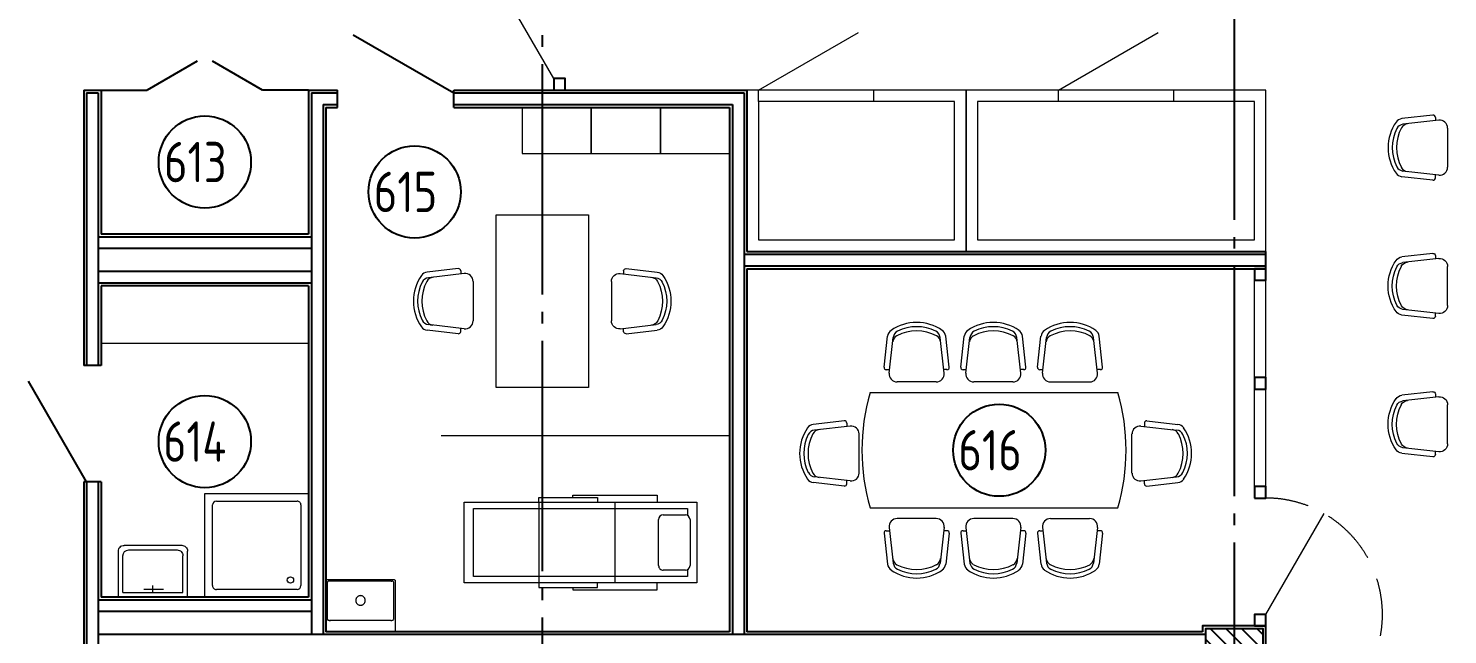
# Model space of a CAD drawing. Header units: millimetres. Extents: x -4830 to 49130, y -6610 to 29660.
# Drawn here: x 7545 to 19850, y 17200 to 22460 of the extents above; entities that cross this region are included whole.
import ezdxf

# ---------------------------------------------------------------- set-up
doc = ezdxf.new("R2010")
doc.units = ezdxf.units.MM
doc.linetypes.add('ГОСТ 2.303 4', pattern=[7, 5, -2, 0])
doc.linetypes.add('ГОСТ 2.303 5', pattern=[24, 20, -1.5, 1, -1.5])
doc.layers.add('Оборудование', color=5, linetype='Continuous', lineweight=18)
doc.layers.add('оси', color=40, linetype='Continuous')
doc.layers.add('текст', color=82, linetype='Continuous')
doc.styles.add('ГОСТ 2.304', font='CS_Gost2304.shx')
doc.linetypes.add('зигзаг', pattern='A,0.00254,-5.08,[131,ltypeshp.shx,S=5.08,R=0,X=-5.08,Y=0],-10.16,[131,ltypeshp.shx,S=5.08,R=180,X=5.08,Y=0],-5.08', length=20.32254)

# ---------------------------------------------------------------- blocks, each defined once
blk = doc.blocks.new('поддон1')
at = {"layer": 'Оборудование'}
for p, q in [((67, 100), (67, 800)), ((100, 833), (800, 833)), ((833, 800), (833, 100)), ((800, 67), (100, 67))]:
    blk.add_line(p, q, dxfattribs=at)
blk.add_lwpolyline([(900, 900), (900, 0), (0, 0), (0, 900)], close=True, dxfattribs=at)
blk.add_circle((149, 158), 27.5, dxfattribs=at)
for centre, start, end in [((100, 800), 90, 180), ((800, 800), 0, 90), ((100, 100), 180, 270), ((800, 100), 270, 0)]:
    blk.add_arc(centre, 33.3, start, end, dxfattribs=at)
blk = doc.blocks.new('мойка')
at = {"layer": 'Оборудование', "lineweight": 18}
for p, q in [((-450, 250), (-450, -250)), ((0, 300), (-399, 300)), ((-40, 260), (-360, 260)), ((-40, 260), (-40, -260)), ((0, 300), (0, -300)), ((-410, 210), (-410, -210)), ((-69, 78), (-69, -91)), ((-40, 0), (-100, 0)), ((0, -300), (-400, -300)), ((-40, -260), (-360, -260))]:
    blk.add_line(p, q, dxfattribs=at)
for centre, radius, start, end in [((-400, 250), 49.7, 88.3906, 180.554), ((-360, 210), 50, 90.0248, 180.0248), ((-360, -210), 49.8, 179.9125, 270.2958), ((-400, -250), 50, 180.0248, 270.0248)]:
    blk.add_arc(centre, radius, start, end, dxfattribs=at)
blk = doc.blocks.new('Sanitary_Basins_Gala_ALBUS-Over-counter-Wash-basin-60x45-cm - ALBUS Over counter Wash basin 60x45 cm_-V44-План на отм _4_200')
at = {"layer": 'Оборудование'}
for p, q in [((-302, -218), (-302, 226)), ((-285, 124), (-288, 121)), ((-282, 125), (-285, 124)), ((-277, 126), (-282, 125)), ((-273, 127), (-277, 126)), ((-263, 127), (-273, 127)), ((-263, 127), (264, 127)), ((269, 127), (259, 127)), ((274, 126), (269, 127)), ((278, 125), (274, 126)), ((282, 124), (278, 125)), ((285, 121), (282, 124)), ((298, -218), (298, 226)), ((-290, 117), (-291, 113)), ((-291, 113), (-291, -199)), ((-288, 121), (-290, 117)), ((286, 117), (285, 121)), ((287, 113), (286, 117)), ((287, -199), (287, 113)), ((-42, -35), (-43, -39)), ((-43, -39), (-43, -42)), ((-43, -42), (-43, -46)), ((-43, -46), (-43, -50)), ((-43, -50), (-43, -54)), ((-43, -54), (-42, -58)), ((-40, -31), (-42, -35)), ((-42, -58), (-40, -61)), ((-39, -27), (-40, -31)), ((-40, -61), (-39, -65)), ((-37, -23), (-39, -27)), ((-39, -65), (-37, -69)), ((-34, -20), (-37, -23)), ((-37, -69), (-34, -72)), ((-31, -17), (-34, -20)), ((-34, -72), (-31, -75)), ((-28, -14), (-31, -17)), ((-31, -75), (-28, -78)), ((-25, -11), (-28, -14)), ((-28, -78), (-25, -81)), ((-21, -9), (-25, -11)), ((-25, -81), (-21, -83)), ((-17, -8), (-21, -9)), ((-21, -83), (-17, -85)), ((-13, -6), (-17, -8)), ((-17, -85), (-13, -86)), ((-9, -5), (-13, -6)), ((-13, -86), (-9, -87)), ((-6, -5), (-9, -5)), ((-9, -87), (-6, -87)), ((-2, -5), (-6, -5)), ((-6, -87), (-2, -88)), ((2, -5), (-2, -5)), ((-2, -88), (2, -87)), ((6, -5), (2, -5)), ((2, -87), (6, -87)), ((10, -6), (6, -5)), ((6, -87), (10, -86)), ((13, -8), (10, -6)), ((10, -86), (13, -85)), ((17, -9), (13, -8)), ((13, -85), (17, -83)), ((21, -11), (17, -9)), ((17, -83), (21, -81)), ((24, -14), (21, -11)), ((21, -81), (24, -78)), ((27, -17), (24, -14)), ((24, -78), (27, -75)), ((30, -20), (27, -17)), ((27, -75), (30, -72)), ((33, -23), (30, -20)), ((30, -72), (33, -69)), ((35, -27), (33, -23)), ((33, -69), (35, -65)), ((37, -31), (35, -27)), ((35, -65), (37, -61)), ((38, -35), (37, -31)), ((37, -61), (38, -58)), ((39, -39), (38, -35)), ((38, -58), (39, -54)), ((39, -42), (39, -39)), ((40, -46), (39, -42)), ((39, -50), (40, -46)), ((39, -54), (39, -50)), ((-302, -219), (-302, -218)), ((-301, -220), (-302, -219)), ((-301, -221), (-301, -220)), ((-300, -222), (-301, -221)), ((-299, -223), (-300, -222)), ((-298, -224), (-299, -223)), ((-297, -224), (-298, -224)), ((-296, -224), (-297, -224)), ((-296, -224), (292, -224)), ((-291, -199), (-290, -203)), ((-290, -203), (-288, -207)), ((-288, -207), (-285, -210)), ((-285, -210), (-281, -212)), ((-281, -212), (-277, -213)), ((-277, -213), (-273, -213)), ((-268, -214), (-273, -213)), ((-268, -214), (264, -214)), ((264, -214), (269, -213)), ((269, -213), (273, -213)), ((273, -213), (275, -212)), ((275, -212), (278, -212)), ((278, -212), (281, -210)), ((281, -210), (284, -207)), ((284, -207), (286, -205)), ((286, -203), (287, -201)), ((286, -205), (286, -203)), ((287, -201), (287, -199)), ((292, -224), (293, -224)), ((293, -224), (294, -224)), ((294, -224), (295, -223)), ((295, -223), (296, -222)), ((296, -222), (297, -221)), ((297, -221), (298, -220)), ((298, -219), (298, -218)), ((298, -220), (298, -219))]:
    blk.add_line(p, q, dxfattribs=at)
at = {"layer": 'Оборудование', "ltscale": 100}
blk.add_line((-302, 226), (298, 226), dxfattribs=at)
blk = doc.blocks.new('СК116 2015х820')
at = {"layer": 'Оборудование'}
for p, q in [((-700, 0), (-700, 2017)), ((-700, 2017), (0, 2017)), ((0, 2017), (0, 0)), ((-645, 80), (-645, 1937)), ((-645, 1937), (-585, 1937)), ((-590, 1726), (-590, 1918)), ((-550, 1958), (-150, 1958)), ((-115, 1937), (-55, 1937)), ((-110, 1918), (-110, 1726)), ((-55, 1937), (-55, 80)), ((-760, 942), (-760, 1672)), ((-760, 1672), (-700, 1672)), ((-150, 1686), (-550, 1686)), ((60, 1672), (0, 1672)), ((60, 942), (60, 1672)), ((-700, 1307), (0, 1307)), ((-740, 648), (-740, 1155)), ((-740, 1155), (-700, 1155)), ((40, 1155), (0, 1155)), ((40, 648), (40, 1155)), ((-740, 942), (-760, 942)), ((40, 942), (60, 942)), ((-700, 648), (-740, 648)), ((-700, 648), (0, 648)), ((0, 648), (40, 648)), ((0, 0), (-700, 0)), ((-55, 80), (-645, 80))]:
    blk.add_line(p, q, dxfattribs=at)
for centre, start, end in [((-550, 1918), 90, 180), ((-150, 1918), 0, 90), ((-550, 1726), 180, 270), ((-150, 1726), 270, 0)]:
    blk.add_arc(centre, 40, start, end, dxfattribs=at)
blk = doc.blocks.new('кресло 1')
at = {"layer": 'Оборудование'}
for p, q in [((-283, 128), (-252, 398)), ((-239, 77), (-203, 387)), ((239, 77), (203, 387)), ((283, 128), (252, 398)), ((-263, 106), (-235, 106)), ((170, 0), (-170, 0)), ((263, 106), (235, 106))]:
    blk.add_line(p, q, dxfattribs=at)
for centre, radius, start, end in [((0, 123), 393, 55.5244, 124.4756), ((-183, 390), 69.3, 124.4756, 173.4869), ((-139, 340), 69.3, 117.6297, 173.4078), ((-134, 379), 69.3, 116.6486, 173.4078), ((0, 75), 368, 62.2582, 117.6297), ((0, 112), 368, 63.228, 116.6486), ((134, 379), 69.3, 6.5131, 63.228), ((139, 339), 69.3, 6.5131, 62.2582), ((183, 390), 69.3, 6.5131, 55.5244), ((-263, 126), 19.8, 173.4869, 270), ((263, 126), 19.8, 270, 6.5131), ((-170, 69), 69.3, 173.4078, 270), ((170, 69), 69.3, 270, 6.5131)]:
    blk.add_arc(centre, radius, start, end, dxfattribs=at)
blk = doc.blocks.new('стол на 8 чел.')
at = {"layer": 'Оборудование'}
for p, q in [((120, 221), (151, 490)), ((164, 170), (200, 479)), ((642, 169), (606, 479)), ((686, 221), (655, 490)), ((785, 221), (816, 490)), ((829, 170), (865, 479)), ((1307, 169), (1271, 479)), ((1351, 221), (1320, 490)), ((1450, 221), (1481, 490)), ((1494, 169), (1529, 479)), ((1971, 170), (1936, 479)), ((2015, 221), (1985, 490)), ((140, 199), (168, 199)), ((666, 199), (638, 199)), ((805, 199), (832, 199)), ((1331, 199), (1303, 199)), ((1470, 199), (1497, 199)), ((1996, 199), (1968, 199)), ((0, 0), (2146, 0)), ((573, 92), (233, 92)), ((1238, 92), (898, 92)), ((1563, 92), (1903, 92)), ((-224, -246), (-493, -276)), ((2399, -246), (2668, -276)), ((-173, -290), (-483, -325)), ((-202, -265), (-202, -293)), ((-96, -698), (-96, -359)), ((2270, -698), (2270, -359)), ((2348, -290), (2657, -325)), ((2377, -265), (2377, -293)), ((-173, -767), (-482, -732)), ((2348, -767), (2657, -732)), ((-224, -811), (-493, -780)), ((-202, -791), (-202, -764)), ((2377, -791), (2377, -764)), ((2399, -811), (2668, -780)), ((0, -1000), (2146, -1000)), ((573, -1092), (233, -1092)), ((1238, -1092), (898, -1092)), ((1563, -1092), (1903, -1092)), ((120, -1221), (151, -1490)), ((140, -1199), (168, -1199)), ((164, -1170), (200, -1479)), ((642, -1169), (606, -1479)), ((666, -1199), (638, -1199)), ((686, -1221), (655, -1490)), ((785, -1221), (816, -1490)), ((805, -1199), (832, -1199)), ((829, -1170), (865, -1479)), ((1307, -1169), (1271, -1479)), ((1331, -1199), (1303, -1199)), ((1351, -1221), (1320, -1490)), ((1450, -1221), (1481, -1490)), ((1470, -1199), (1497, -1199)), ((1494, -1169), (1529, -1479)), ((1971, -1170), (1936, -1479)), ((1996, -1199), (1968, -1199)), ((2015, -1221), (1985, -1490))]:
    blk.add_line(p, q, dxfattribs=at)
for centre, radius, start, end in [((220, 482), 69.3, 124.4756, 173.4869), ((403, 216), 393, 55.5244, 124.4756), ((264, 432), 69.3, 117.6297, 173.4078), ((269, 471), 69.3, 116.6486, 173.4078), ((403, 167), 368, 62.2582, 117.6297), ((403, 204), 368, 63.228, 116.6486), ((537, 471), 69.3, 6.5131, 63.228), ((542, 432), 69.3, 6.5131, 62.2582), ((586, 482), 69.3, 6.5131, 55.5244), ((885, 482), 69.3, 124.4756, 173.4869), ((1068, 216), 393, 55.5244, 124.4756), ((929, 432), 69.3, 117.6297, 173.4078), ((934, 471), 69.3, 116.6486, 173.4078), ((1068, 167), 368, 62.2582, 117.6297), ((1068, 204), 368, 63.228, 116.6486), ((1202, 471), 69.3, 6.5131, 63.228), ((1207, 432), 69.3, 6.5131, 62.2582), ((1251, 482), 69.3, 6.5131, 55.5244), ((1550, 482), 69.3, 124.4756, 173.4869), ((1733, 216), 393, 55.5244, 124.4756), ((1594, 432), 69.3, 117.7418, 173.4869), ((1598, 471), 69.3, 116.772, 173.4869), ((1733, 167), 368, 62.3703, 117.7418), ((1733, 204), 368, 63.3514, 116.772), ((1867, 471), 69.3, 6.5922, 63.3514), ((1871, 432), 69.3, 6.5922, 62.3703), ((1916, 482), 69.3, 6.5131, 55.5244), ((140, 218), 19.8, 173.4869, 270), ((233, 162), 69.3, 173.4078, 270), ((573, 162), 69.3, 270, 6.5131), ((666, 218), 19.8, 270, 6.5131), ((805, 218), 19.8, 173.4869, 270), ((898, 162), 69.3, 173.4078, 270), ((1238, 162), 69.3, 270, 6.5131), ((1331, 218), 19.8, 270, 6.5131), ((1470, 218), 19.8, 173.4869, 270), ((1563, 162), 69.3, 173.4869, 270), ((1903, 162), 69.3, 270, 6.5922), ((1996, 218), 19.8, 270, 6.5131), ((1696, -500), 1768, 163.57, 196.43), ((451, -500), 1768, 343.57, 16.43), ((-222, -265), 19.8, 0, 96.5131), ((2397, -265), 19.8, 83.4869, 180), ((-219, -528), 393, 145.5244, 214.4756), ((-208, -528), 368, 153.3514, 206.772), ((-486, -345), 69.3, 96.5131, 145.5244), ((-171, -528), 368, 152.3703, 207.7418), ((-475, -394), 69.3, 96.5922, 153.3514), ((-435, -390), 69.3, 96.5922, 152.3703), ((-165, -359), 69.3, 0, 96.5922), ((2340, -359), 69.3, 83.4078, 180), ((2610, -390), 69.3, 27.6297, 83.4078), ((2650, -394), 69.3, 26.6486, 83.4078), ((2661, -345), 69.3, 34.4756, 83.4869), ((2346, -528), 368, 332.2582, 27.6297), ((2383, -528), 368, 333.228, 26.6486), ((2394, -528), 393, 325.5244, 34.4756), ((-474, -663), 69.3, 206.772, 263.4869), ((-435, -667), 69.3, 207.7418, 263.4869), ((-165, -698), 69.3, 263.4869, 0), ((2340, -698), 69.3, 180, 276.5131), ((2610, -667), 69.3, 276.5131, 332.2582), ((2649, -663), 69.3, 276.5131, 333.228), ((-486, -711), 69.3, 214.4756, 263.4869), ((-222, -791), 19.8, 263.4869, 0), ((2397, -791), 19.8, 180, 276.5131), ((2661, -711), 69.3, 276.5131, 325.5244), ((233, -1162), 69.3, 90, 186.5922), ((573, -1162), 69.3, 353.4869, 90), ((898, -1162), 69.3, 90, 186.5922), ((1238, -1162), 69.3, 353.4869, 90), ((1563, -1162), 69.3, 90, 186.5131), ((1903, -1162), 69.3, 353.4078, 90), ((140, -1218), 19.8, 90, 186.5131), ((666, -1218), 19.8, 353.4869, 90), ((805, -1218), 19.8, 90, 186.5131), ((1331, -1218), 19.8, 353.4869, 90), ((1470, -1218), 19.8, 90, 186.5131), ((1996, -1218), 19.8, 353.4869, 90), ((264, -1432), 69.3, 186.5922, 242.3703), ((542, -1432), 69.3, 297.7418, 353.4869), ((929, -1432), 69.3, 186.5922, 242.3703), ((1207, -1432), 69.3, 297.7418, 353.4869), ((1594, -1432), 69.3, 186.5131, 242.2582), ((1871, -1432), 69.3, 297.6297, 353.4078), ((220, -1482), 69.3, 186.5131, 235.5244), ((403, -1216), 393, 235.5244, 304.4756), ((269, -1471), 69.3, 186.5922, 243.3514), ((403, -1167), 368, 242.3703, 297.7418), ((403, -1204), 368, 243.3514, 296.772), ((537, -1471), 69.3, 296.772, 353.4869), ((586, -1482), 69.3, 304.4756, 353.4869), ((885, -1482), 69.3, 186.5131, 235.5244), ((1068, -1216), 393, 235.5244, 304.4756), ((934, -1471), 69.3, 186.5922, 243.3514), ((1068, -1167), 368, 242.3703, 297.7418), ((1068, -1204), 368, 243.3514, 296.772), ((1202, -1471), 69.3, 296.772, 353.4869), ((1251, -1482), 69.3, 304.4756, 353.4869), ((1550, -1482), 69.3, 186.5131, 235.5244), ((1733, -1216), 393, 235.5244, 304.4756), ((1598, -1471), 69.3, 186.5131, 243.228), ((1733, -1167), 368, 242.2582, 297.6297), ((1733, -1204), 368, 243.228, 296.6486), ((1867, -1471), 69.3, 296.6486, 353.4078), ((1916, -1482), 69.3, 304.4756, 353.4869)]:
    blk.add_arc(centre, radius, start, end, dxfattribs=at)

msp = doc.modelspace()

# ---------------------------------------------------------------- hatches: boundary and pattern name
at = {"ltscale": 100}
h = msp.add_hatch(dxfattribs=at)
h.set_pattern_fill('ANSI31', color=256, scale=30, angle=90)
h.set_pattern_definition([(135, (-403169.68, -17084.31), (-67.35192, -67.35192), [])])
h.paths.add_polyline_path([(18250, 17250), (17750, 17250), (17750, 16750), (18250, 16750)])

# ---------------------------------------------------------------- linework, layer by layer
at = {"color": 4, "lineweight": 15, "ltscale": 100}
for p, q in [((12100, 22025), (11687.5, 22739.5)), ((18175, 18385), (18175, 20375)), ((18275, 18385), (18275, 20375)), ((18275, 17375), (18780, 18249.7))]:
    msp.add_line(p, q, dxfattribs=at)
at = {"ltscale": 100}
for p, q in [((10360.3, 22405), (11235, 21900)), ((8025, 21925), (8025, 19535)), ((8025, 21925), (8175, 21925)), ((8175, 21925), (8175, 20675)), ((8175, 21925), (8575, 21925)), ((9975, 21925), (9575, 21925)), ((9975, 21925), (9975, 20675)), ((9975, 21925), (10225, 21925)), ((10225, 21775), (10225, 21925)), ((11235, 21925), (13775, 21925)), ((11235, 21775), (11235, 21925)), ((13775, 21925), (13775, 20525)), ((8050, 21900), (8050, 19535)), ((8050, 21900), (8150, 21900)), ((8150, 21900), (8150, 19535)), ((10000, 21900), (10000, 17200)), ((10000, 21900), (10225, 21900)), ((10100, 21800), (10100, 17200)), ((10100, 21800), (10225, 21800)), ((11235, 21900), (13750, 21900)), ((11235, 21800), (13650, 21800)), ((13650, 21800), (13650, 17200)), ((13750, 21900), (13750, 17200)), ((10125, 21775), (10125, 17225)), ((10125, 21775), (10225, 21775)), ((11235, 21775), (13625, 21775)), ((13625, 21775), (13625, 17225)), ((9975, 20675), (8175, 20675)), ((10000, 20650), (8150, 20650)), ((13750, 20500), (18275, 20500)), ((13775, 20525), (18275, 20525)), ((18275, 20375), (18275, 20525)), ((13750, 20400), (18275, 20400)), ((13775, 20375), (18275, 20375)), ((13775, 20375), (13775, 17225)), ((10000, 20250), (8150, 20250)), ((8175, 20225), (8175, 19535)), ((9975, 20225), (8175, 20225)), ((9975, 20225), (9975, 17525)), ((8175, 19535), (8025, 19535)), ((8050, 18525), (7545, 19399.7)), ((8025, 18525), (8025, 15125)), ((8175, 18525), (8025, 18525)), ((8050, 18525), (8050, 15150)), ((8150, 18525), (8150, 15250)), ((8175, 18525), (8175, 17525)), ((10000, 17500), (8150, 17500)), ((9975, 17525), (8175, 17525)), ((17750, 17200), (10000, 17200)), ((13625, 17225), (10125, 17225)), ((17725, 17225), (13775, 17225))]:
    msp.add_line(p, q, dxfattribs=at)
at = {"lineweight": -3, "ltscale": 100}
for p, q in [((9008, 22175), (8575, 21925)), ((9575, 21925), (9142, 22175)), ((10000, 20550), (8150, 20550)), ((8150, 20550), (8150, 20350)), ((10000, 20550), (10000, 20350)), ((10000, 20350), (8150, 20350)), ((10000, 17400), (8150, 17400)), ((8150, 17400), (8150, 17200)), ((10000, 17400), (10000, 17200)), ((10000, 17200), (8150, 17200))]:
    msp.add_line(p, q, dxfattribs=at)
at = {"color": 4, "ltscale": 100}
for points in [[(12100, 21925), (12200, 21925), (12200, 22025), (12100, 22025)], [(18175, 20275), (18275, 20275), (18275, 20375), (18175, 20375)], [(18175, 19330), (18275, 19330), (18275, 19430), (18175, 19430)], [(18175, 18385), (18275, 18385), (18275, 18485), (18175, 18485)], [(18175, 17275), (18275, 17275), (18275, 17375), (18175, 17375)]]:
    msp.add_lwpolyline(points, close=True, dxfattribs=at)
at = {"ltscale": 100}
msp.add_lwpolyline([(18275, 16725), (18275, 17275), (17725, 17275), (17725, 17225)], dxfattribs=at)
msp.add_lwpolyline([(17750, 16750), (18250, 16750), (18250, 17250), (17750, 17250)], close=True, dxfattribs=at)
at = {"linetype": 'ГОСТ 2.303 4', "lineweight": 9, "ltscale": 100}
msp.add_arc((18275, 17375), 1010, 270, 90, dxfattribs=at)
at = {"layer": 'Оборудование', "ltscale": 100}
for p, q in [((13875, 21925), (14741, 22425)), ((16475, 21925), (17341, 22425)), ((13875, 21825), (13875, 21925)), ((14875, 21825), (14875, 21925)), ((16475, 21825), (16475, 21925)), ((17475, 21825), (17475, 21925))]:
    msp.add_line(p, q, dxfattribs=at)
at = {"layer": 'Оборудование'}
msp.add_line((9975, 19725), (8175, 19725), dxfattribs=at)
at = {"layer": 'Оборудование', "linetype": 'зигзаг', "ltscale": 10}
msp.add_line((13625, 18925), (11125, 18925), dxfattribs=at)
at = {"layer": 'Оборудование', "ltscale": 100}
for points in [[(13775, 20525), (15675, 20525), (15675, 21925), (13775, 21925)], [(15675, 20525), (18275, 20525), (18275, 21925), (15675, 21925)], [(13875, 20625), (15575, 20625), (15575, 21825), (13875, 21825)], [(15775, 20625), (18175, 20625), (18175, 21825), (15775, 21825)], [(12425, 21375), (12425, 21775), (11825, 21775), (11825, 21375)], [(13025, 21375), (13025, 21775), (12425, 21775), (12425, 21375)], [(13625, 21375), (13625, 21775), (13025, 21775), (13025, 21375)], [(11600, 20843.1), (12400, 20843.1), (12400, 19343.1), (11600, 19343.1)]]:
    msp.add_lwpolyline(points, close=True, dxfattribs=at)
at = {"layer": 'оси', "linetype": 'ГОСТ 2.303 5', "lineweight": 25, "ltscale": 100}
for points in [[(12000, 29350), (12000, -5110)], [(18000, 27600), (18000, -5110)]]:
    msp.add_lwpolyline(points, dxfattribs=at)
at = {"layer": 'текст', "linetype": 'Continuous', "lineweight": 25, "ltscale": 100}
for centre in [(9075, 21300), (10893.8, 21041.1), (9075, 18875), (15962.5, 18800)]:
    msp.add_circle(centre, 400, dxfattribs=at)

# ---------------------------------------------------------------- block references
at = {"layer": 'Оборудование'}
for name, p, rotation in [('кресло 1', (19850, 21425), 90), ('кресло 1', (11400, 20093.2), 90), ('поддон1', (9975, 17525), 89.99999999999999), ('СК116 2015х820', (11323.4, 17649), 270), ('Sanitary_Basins_Gala_ALBUS-Over-counter-Wash-basin-60x45-cm - ALBUS Over counter Wash basin 60x45 cm_-V44-План на отм _4_200', (10423.1, 17450.9), 180)]:
    msp.add_blockref(name, p, dxfattribs=dict(at, rotation=rotation))
at = {"layer": 'Оборудование', "xscale": -1}
for p, rotation in [((19850, 20225), 90), ((12600, 20093.2), 270), ((19850, 19025), 90)]:
    msp.add_blockref('кресло 1', p, dxfattribs=dict(at, rotation=rotation))
at = {"layer": 'Оборудование'}
msp.add_blockref('стол на 8 чел.', (14843.5, 19300), dxfattribs=at)
at = {"layer": 'Оборудование', "ltscale": 100, "xscale": -1, "rotation": 90}
msp.add_blockref('мойка', (8625, 17525), dxfattribs=at)

# ---------------------------------------------------------------- texts
at = {"layer": 'текст', "linetype": 'Continuous', "lineweight": 25, "ltscale": 100, "char_height": 350, "attachment_point": 1, "style": 'ГОСТ 2.304'}
for s, insert, width in [('\\f|b0|i0|c1|p0;\\W1.0000000000;\\T1.0000000000;\\o\\l613', (8720.6, 21475), 1250), ('\\f|b0|i0|c1|p0;\\W1.0000000000;\\T1.0000000000;\\o\\l615', (10539.4, 21216.1), 1250), ('\\f|b0|i0|c1|p0;\\W0.9787420728;\\T1.0000000000;\\o\\l614', (8715.3, 19050), 1223.428), ('\\f|b0|i0|c1|p0;\\W1.0000000000;\\T1.0000000000;\\o\\l616', (15608.1, 18975), 1250)]:
    msp.add_mtext(s, dxfattribs=dict(at, insert=insert, width=width))

doc.saveas('drawing.dxf')
